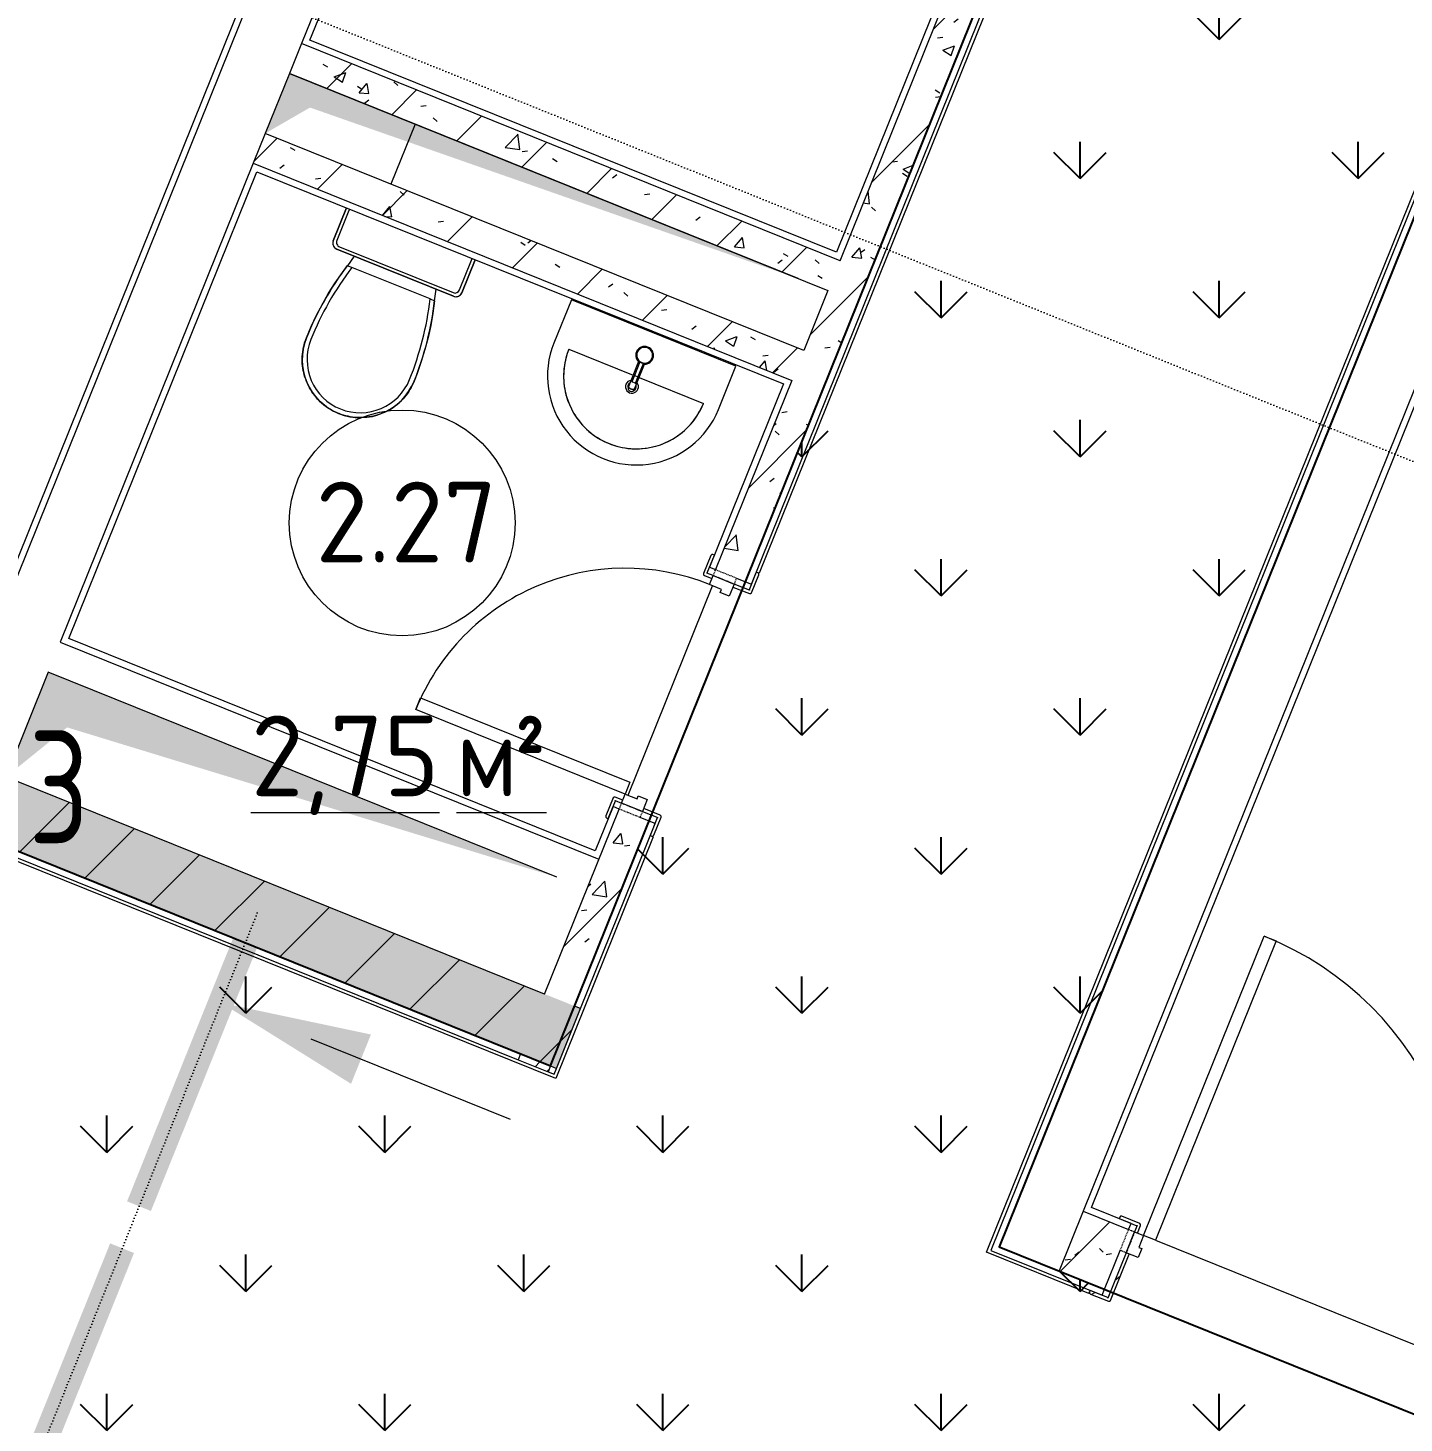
# Model space of a CAD drawing. Header units: millimetres. Extents: x -584918 to 2941280, y 3000189 to 4229862.
# Drawn here: x 183383 to 187649, y 3845449 to 3849773 of the extents above; entities that cross this region are included whole.
import ezdxf

# ---------------------------------------------------------------- set-up
doc = ezdxf.new("R2010")
doc.units = ezdxf.units.MM
doc.linetypes.add('ASVP_Линия разреза', pattern=[20, 0, -10, 0, -10])
doc.linetypes.add('ASVP_Невидимые', pattern=[5, 3, -2])
for name, color, linetype, lineweight in [('Двери', 7, 'Continuous', 0), ('Линии', 7, 'Continuous', 0), ('Марки помещений', 7, 'Continuous', 0), ('Обобщенные модели', 7, 'Continuous', 0), ('Перекрытие', 7, 'Continuous', 0), ('Разрезы', 7, 'Continuous', 0), ('Сантехника', 7, 'Continuous', 0), ('Стены внутренние', 7, 'Continuous', 0), ('Стены несущие', 7, 'Continuous', 0), ('Стены отделка', 7, 'Continuous', 0), ('Стены штриховка', 7, 'Continuous', 0), ('Узлы', 7, 'Continuous', 0), ('экспертиза условные обозначения', 1, 'Continuous', 0)]:
    doc.layers.add(name, color=color, linetype=linetype, lineweight=lineweight)
doc.styles.add('GOST Common_2', font='', dxfattribs={"height": 500})
doc.styles.add('GOST Common_3', font='', dxfattribs={"width": 0.9, "height": 500})
doc.styles.add('GOST Common_4', font='', dxfattribs={"width": 0.8, "height": 700})
doc.styles.get('GOST Common_2').set_extended_font_data('GOST Common')
doc.styles.get('GOST Common_3').set_extended_font_data('GOST Common')
doc.styles.get('GOST Common_4').set_extended_font_data('GOST Common')
pattern_1 = [(45, (184030.3, 3824416.36), (-141.4214, 141.4214), [])]
pattern_2 = [(50, (184030.3, 3824416.36), (364.368, -31.8783), [38.1, -419.1]), (355, (184030.3, 3824416.36), (-70.486, 382.1133), [30.48, -335.28]), (100.451, (184060.67, 3824413.7), (293.885, 350.2334), [32.38, -356.18]), (46.184, (184030.3, 3824517.96), (542.1585, -84.086), [57.15, -628.65]), (96.636, (184075.5, 3824510.96), (474.805, 494.855), [48.57, -534.27]), (351.184, (184030.3, 3824517.96), (474.81, 494.85), [45.72, -502.92]), (21, (184081.1, 3824492.56), (303.2285, -204.5305), [38.1, -419.1]), (326, (184081.1, 3824492.56), (123.604, 368.376), [30.48, -335.28]), (71.451, (184106.37, 3824475.52), (426.834, 163.8427), [32.38, -356.18]), (37.5, (184030.3, 3824416.36), (6.17665, 169.11015), [16.764, -314.452, 16.764, -323.596, -336.55]), (37.5, (184030.3, 3824416.36), (6.17665, 169.11015), [-671.576, 16.764, -319.786]), (7.5, (184030.3, 3824416.36), (133.6389, 200.3615), [16.764, -177.292, 16.764, -306.832, -128.27]), (7.5, (184030.3, 3824416.36), (133.6389, 200.3615), [-517.652, 16.764, -111.506]), (327.5, (183917.02, 3824416.36), (271.1818, -11.45836), [16.764, -110.236, 16.764, -379.476, -525.78]), (327.5, (183917.02, 3824416.36), (271.1818, -11.45836), [-523.24, 16.764, -509.016]), (317.5, (183866.22, 3824416.36), (296.2585, 50.8528), [16.764, -148.336, 16.764, -246.38, -373.38]), (317.5, (183866.22, 3824416.36), (296.2585, 50.8528), [-428.244, 16.764, -356.616])]

# ---------------------------------------------------------------- blocks, each defined once
blk = doc.blocks.new('ASVP_ДверьДеревянная_1 полотно - Санузел 700х2000h_полотно_ Г Пр _650 в свету_-7535400-АР Этаж 02')
at = {"layer": 'Двери', "lineweight": 18}
for p, q in [((-350, 750), (-310, 750)), ((-350, 50), (-350, 750)), ((-310, 750), (-310, 50)), ((-380, 50), (-350, 50)), ((-380, -20), (-380, 50)), ((-310, 50), (-350, 50)), ((-350, 50), (-350, 10)), ((350, 50), (380, 50)), ((350, 10), (350, 50)), ((380, 50), (380, -20)), ((-350, 10), (-340, 10)), ((-340, 10), (-340, -20)), ((340, 10), (350, 10)), ((340, -20), (340, 10)), ((-340, -20), (-380, -20)), ((380, -20), (340, -20))]:
    blk.add_line(p, q, dxfattribs=at)
at = {"layer": 'Двери', "linetype": 'ASVP_Невидимые', "lineweight": 18}
for p, q in [((-400, 50), (-380, 50)), ((-400, -20), (-400, 50)), ((-380, 50), (-380, -20)), ((380, 50), (400, 50)), ((380, -20), (380, 50)), ((400, 50), (400, -20)), ((-380, -20), (-400, -20)), ((400, -20), (380, -20))]:
    blk.add_line(p, q, dxfattribs=at)
at = {"layer": 'Двери'}
blk.add_arc((-350, 50), 700, 0, 90, dxfattribs=at)
blk = doc.blocks.new('ASVP_НАЛИЧНИК МДФ_Двери - Наличник дверной МДФ-7488205-АР Этаж 02')
at = {"layer": 'Обобщенные модели'}
for p, q in [((-380, 50), (-380, -1)), ((-370, -5), (-370, 50)), ((370, 50), (370, -5)), ((380, -1), (380, 50)), ((-381, 0), (-440, 0)), ((-440, 0), (-440, -5)), ((-381, -1), (-381, 0)), ((440, 0), (381, 0)), ((381, 0), (381, -1)), ((440, -5), (440, 0)), ((-435, -10), (-375, -10)), ((-380, -1), (-381, -1)), ((375, -10), (435, -10)), ((381, -1), (380, -1))]:
    blk.add_line(p, q, dxfattribs=at)
for centre, start, end in [((-435, -5), 180, 270), ((-375, -5), 270, 360), ((375, -5), 180, 270), ((435, -5), 270, 360)]:
    blk.add_arc(centre, 5, start, end, dxfattribs=at)
blk = doc.blocks.new('ASVP_НАЛИЧНИК МДФ_Двери - Наличник дверной МДФ-7488190-АР Этаж 02')
at = {"layer": 'Обобщенные модели'}
for p, q in [((-381, 0), (-440, 0)), ((-381, -1), (-381, 0)), ((-380, 20), (-380, -1)), ((-370, -5), (-370, 20)), ((370, 20), (370, -5)), ((380, -1), (380, 20)), ((440, 0), (381, 0)), ((381, 0), (381, -1)), ((440, -5), (440, 0)), ((-440, 0), (-440, -5)), ((-435, -10), (-375, -10)), ((-380, -1), (-381, -1)), ((375, -10), (435, -10)), ((381, -1), (380, -1))]:
    blk.add_line(p, q, dxfattribs=at)
for centre, start, end in [((-435, -5), 180, 270), ((-375, -5), 270, 360), ((375, -5), 180, 270), ((435, -5), 270, 360)]:
    blk.add_arc(centre, 5, start, end, dxfattribs=at)
blk = doc.blocks.new('ASVP_ДверьДеревянная_1 полотно - Санузел 1000х2000h_полотно_ Г Пр _950 в свету_-7790712-АР Этаж 02')
at = {"layer": 'Двери', "lineweight": 18}
for p, q in [((-500, 1100), (-460, 1100)), ((-500, 100), (-500, 1100)), ((-460, 1100), (-460, 100)), ((-530, 100), (-500, 100)), ((-530, 30), (-530, 100)), ((-460, 100), (-500, 100)), ((-500, 100), (-500, 60)), ((500, 100), (530, 100)), ((500, 60), (500, 100)), ((530, 100), (530, 30)), ((-500, 60), (-490, 60)), ((-490, 60), (-490, 30)), ((490, 60), (500, 60)), ((490, 30), (490, 60)), ((-490, 30), (-530, 30)), ((530, 30), (490, 30))]:
    blk.add_line(p, q, dxfattribs=at)
at = {"layer": 'Двери', "linetype": 'ASVP_Невидимые', "lineweight": 18}
for p, q in [((-550, 100), (-530, 100)), ((-550, 30), (-550, 100)), ((-530, 100), (-530, 30)), ((530, 100), (550, 100)), ((530, 30), (530, 100)), ((550, 100), (550, 30)), ((-530, 30), (-550, 30)), ((550, 30), (530, 30))]:
    blk.add_line(p, q, dxfattribs=at)
at = {"layer": 'Двери'}
blk.add_arc((-500, 100), 1000, 0, 90, dxfattribs=at)
blk = doc.blocks.new('ASVP_НАЛИЧНИК МДФ_Двери - Наличник дверной МДФ-V54-АР Этаж 02')
at = {"layer": 'Обобщенные модели'}
h = blk.add_hatch(dxfattribs=at)
h.set_pattern_fill('FP_9', color=256, style=0, pattern_type=2)
h.set_pattern_definition([(238.819, (4970.72, -20429.885), (847.5705, 1239.66265), [208.25, -1874.25]), (228.514, (5249.21, -20452.37), (-230.6308, -541.9905), [465.661, -465.661]), (220.384, (5327.05, -20645.53), (-616.941, -697.6711), [263.418, -1053.671])])
h.paths.add_polyline_path([(585, -10), (589, -7.5), (590, -5), (590, 0), (530, 0), (530, 150), (520, 150), (520, -5), (521.5, -8.5), (525, -10), (562.1, -10)])
h.paths.add_polyline_path([(-525, -10), (-521.5, -8.5), (-520, -5), (-520, 150), (-530, 150), (-531, 0), (-590, 0), (-590, -5), (-587.5, -9), (-585, -10), (-526.4, -10)])
for p, q in [((-530, 150), (-530, -1)), ((-520, -5), (-520, 150)), ((520, 150), (520, -5)), ((530, -1), (530, 150)), ((-531, 0), (-590, 0)), ((-590, 0), (-590, -5)), ((-531, -1), (-531, 0)), ((590, 0), (531, 0)), ((531, 0), (531, -1)), ((590, -5), (590, 0)), ((-585, -10), (-525, -10)), ((-530, -1), (-531, -1)), ((525, -10), (585, -10)), ((531, -1), (530, -1))]:
    blk.add_line(p, q, dxfattribs=at)
for centre, start, end in [((-585, -5), 180, 270), ((-525, -5), 270, 360), ((525, -5), 180, 270), ((585, -5), 270, 360)]:
    blk.add_arc(centre, 5, start, end, dxfattribs=at)
blk = doc.blocks.new('ASVP_НАЛИЧНИК МДФ_Двери - Наличник дверной МДФ-V55-АР Этаж 02')
at = {"layer": 'Обобщенные модели'}
for p, q in [((-531, 0), (-590, 0)), ((-590, 0), (-590, -5)), ((-531, -1), (-531, 0)), ((-530, 20), (-530, -1)), ((-520, -5), (-520, 20)), ((520, 20), (520, -5)), ((530, -1), (530, 20)), ((590, 0), (531, 0)), ((531, 0), (531, -1)), ((590, -5), (590, 0)), ((-585, -10), (-525, -10)), ((-530, -1), (-531, -1)), ((525, -10), (585, -10)), ((531, -1), (530, -1))]:
    blk.add_line(p, q, dxfattribs=at)
for centre, start, end in [((-585, -5), 180, 270), ((-525, -5), 270, 360), ((525, -5), 180, 270), ((585, -5), 270, 360)]:
    blk.add_arc(centre, 5, start, end, dxfattribs=at)
blk = doc.blocks.new('ADSK_Унитаз_ГОСТ30493-96 - С косым выпуском-214169-АР Этаж 02')
at = {"layer": 'Сантехника'}
for p, q in [((130, 215), (20, 215)), ((20, 215), (130, 215)), ((125, 205), (25, 205)), ((140, -190), (140, 190)), ((150, 195), (150, 190.8)), ((150, -195), (150, 195)), ((150, 195), (150, -195)), ((185, 145), (150, 137.4)), ((185, 130.7), (185, 145.7)), ((185, 130.7), (185, -130.7)), ((150, -137.4), (185, -145)), ((185, -145.7), (185, -130.7)), ((20, -215), (130, -215)), ((130, -215), (20, -215)), ((25, -205), (125, -205))]:
    blk.add_line(p, q, dxfattribs=at)
at = {"layer": 'Сантехника', "flags": 128}
for points in [[(185, 145.7), (222.5, 155.2), (260.3, 163.1), (298.4, 169.6), (336.7, 174.5), (375.2, 177.8), (413.8, 179.6), (440, 180)], [(440, 180), (447.2, 179.9), (454.4, 179.4), (461.5, 178.7), (468.7, 177.7), (475.8, 176.4), (482.8, 174.8), (489.7, 173), (496.6, 170.9), (503.4, 168.5), (510.1, 165.8), (516.7, 162.9), (523.1, 159.7), (529.4, 156.2), (535.6, 152.5), (541.6, 148.6), (547.5, 144.4), (553.2, 140), (558.7, 135.3), (564, 130.5), (569.1, 125.4), (574, 120.1), (578.7, 114.7), (583.2, 109), (587.5, 103.2), (591.5, 97.3), (595.2, 91.1), (598.8, 84.8), (602, 78.4), (605, 71.9), (607.8, 65.2), (610.2, 58.5), (612.4, 51.6), (614.4, 44.7), (616, 37.7), (617.4, 30.6), (618.5, 23.5), (619.3, 16.3), (619.8, 9.1), (620, 1.9), (620, 0)], [(620, 0), (619.9, -7.2), (619.4, -14.4), (618.7, -21.5), (617.7, -28.7), (616.4, -35.8), (614.8, -42.8), (613, -49.7), (610.9, -56.6), (608.5, -63.4), (605.8, -70.1), (602.9, -76.7), (599.7, -83.1), (596.2, -89.4), (592.5, -95.6), (588.6, -101.6), (584.4, -107.5), (580, -113.2), (575.3, -118.7), (570.5, -124), (565.4, -129.1), (560.1, -134), (554.7, -138.7), (549, -143.2), (543.2, -147.5), (537.3, -151.5), (531.1, -155.2), (524.8, -158.8), (518.4, -162), (511.9, -165), (505.2, -167.8), (498.5, -170.2), (491.6, -172.4), (484.7, -174.4), (477.7, -176), (470.6, -177.4), (463.5, -178.5), (456.3, -179.3), (449.1, -179.8), (441.9, -180), (440, -180)], [(440, -180), (401.4, -179.2), (362.8, -176.9), (324.4, -173.1), (286.1, -167.7), (248.1, -160.7), (210.4, -152.3), (185, -145.7)]]:
    blk.add_lwpolyline(points, dxfattribs=at)
at = {"layer": 'Сантехника'}
for centre, radius, start, end in [((25, 190), 15, 90, 111.2132), ((125, 190), 15, 0, 90), ((130, 195), 20, 360, 90), ((130, 195), 20, 80, 90), ((130, 195), 20, 0, 90), ((130, 195), 20, 50, 70), ((130, 195), 20, 20, 40), ((130, 195), 20, 360, 10), ((440, -786), 966, 90, 105.3062), ((440, -786), 966, 90, 105.3062), ((440, 0), 180, 0, 90), ((440, 0), 180, 360, 90), ((440, -801), 966, 90, 105.3062), ((440, 0), 165, 0, 90), ((440, 0), 180, 270, 360), ((440, 0), 165, 270, 0), ((440, 0), 180, 270, 0), ((440, 801), 966, 254.6938, 270), ((440, 786), 966, 254.6938, 270), ((440, 786), 966, 254.6938, 270), ((25, -190), 15, 248.7868, 270), ((125, -190), 15, 270, 0), ((130, -195), 20, 270, 0), ((130, -195), 20, 270, 0), ((130, -195), 20, 270, 280), ((130, -195), 20, 290, 310), ((130, -195), 20, 320, 340), ((130, -195), 20, 350, 0)]:
    blk.add_arc(centre, radius, start, end, dxfattribs=at)
blk = doc.blocks.new('ADSK_Умывальник_Полукруглый_Керамический_ГОСТ30493-96 - 2-ой величины-V63-АР Этаж 02')
at = {"layer": 'Сантехника'}
for p, q in [((1037, 24514.4), (982.8, 24379.9)), ((1547.2, 24308.8), (1037, 24514.4)), ((1029.2, 24361.2), (1228.7, 24280.9)), ((1493, 24174.4), (1547.2, 24308.8)), ((1247.1, 24273.4), (1446.6, 24193))]:
    blk.add_line(p, q, dxfattribs=at)
at = {"layer": 'Сантехника', "flags": 128}
blk.add_lwpolyline([(1029.2, 24361.2), (1026, 24352.8), (1023.2, 24344.3), (1020.7, 24335.7), (1018.5, 24326.9), (1016.7, 24318.1), (1015.2, 24309.2), (1014.1, 24300.3), (1013.4, 24291.3), (1013, 24282.3), (1012.9, 24273.3), (1013.3, 24264.3), (1014, 24255.4), (1015, 24246.4), (1016.4, 24237.5), (1018.2, 24228.7), (1020.3, 24220), (1022.8, 24211.3), (1025.6, 24202.8), (1028.7, 24194.3), (1032.2, 24186), (1036, 24177.9), (1040.1, 24169.9), (1044.6, 24162.1), (1049.3, 24154.4), (1054.4, 24147), (1059.7, 24139.7), (1065.4, 24132.7), (1071.3, 24125.9), (1077.5, 24119.4), (1083.9, 24113.1), (1090.6, 24107.1), (1097.5, 24101.3), (1104.7, 24095.8), (1112, 24090.7), (1119.6, 24085.8), (1127.3, 24081.2), (1135.2, 24076.9), (1143.3, 24073), (1151.6, 24069.4), (1159.9, 24066.1), (1168.4, 24063.1), (1177.1, 24060.5), (1185.8, 24058.3), (1194.6, 24056.4), (1203.4, 24054.8), (1212.3, 24053.6), (1221.3, 24052.8), (1230.3, 24052.3), (1239.3, 24052.1), (1248.3, 24052.4), (1257.3, 24053), (1266.2, 24053.9), (1275.1, 24055.2), (1284, 24056.9), (1292.7, 24058.9), (1301.4, 24061.3), (1310, 24064), (1318.5, 24067.1), (1326.8, 24070.4), (1335, 24074.2), (1343, 24078.2), (1350.9, 24082.6), (1358.6, 24087.2), (1366.1, 24092.2), (1373.4, 24097.5), (1380.5, 24103.1), (1387.3, 24108.9), (1393.9, 24115), (1400.3, 24121.4), (1406.4, 24128), (1412.2, 24134.8), (1417.8, 24141.9), (1423, 24149.2), (1428, 24156.7), (1432.6, 24164.4), (1437, 24172.3), (1441, 24180.4), (1444.7, 24188.6), (1446.6, 24193)], dxfattribs=at)
at = {"layer": 'Сантехника'}
for centre, radius, start, end in [((1237.9, 24277.1), 275, 158.0513, 338.0513), ((1237.9, 24277.1), 225, 158.0513, 338.0513), ((1224.8, 24244.7), 20, 98.0513, 158.0513), ((1224.8, 24244.7), 20, 338.0513, 38.0513), ((1224.8, 24244.7), 20, 158.0513, 338.0513)]:
    blk.add_arc(centre, radius, start, end, dxfattribs=at)
blk = doc.blocks.new('ADSK_Смеситель_ГОСТ25809-96 - Для умывальника_Однорукояточный-V64-АР Этаж 02')
at = {"layer": 'Сантехника'}
for p, q in [((1245.4, 24322.4), (1223.6, 24268.4)), ((1249.3, 24321.5), (1232.2, 24279.1)), ((1242.2, 24261), (1263.9, 24315)), ((1243.4, 24274.7), (1260.4, 24317)), ((1249.2, 24321.3), (1249.3, 24321.5)), ((1223.6, 24268.4), (1215.1, 24247.4)), ((1232.2, 24279.1), (1224.5, 24259.9)), ((1225.4, 24259.5), (1224.5, 24259.9)), ((1224.5, 24259.9), (1225.4, 24259.5)), ((1234.7, 24255.8), (1225.4, 24259.5)), ((1233.2, 24278.9), (1242.5, 24275.1)), ((1233.7, 24239.9), (1242.2, 24261)), ((1234.7, 24255.8), (1235.6, 24255.4)), ((1235.6, 24255.4), (1234.7, 24255.8)), ((1235.6, 24255.4), (1243.4, 24274.7)), ((1215.1, 24247.4), (1213.7, 24243.8)), ((1232.2, 24236.3), (1233.7, 24239.9))]:
    blk.add_line(p, q, dxfattribs=at)
for radius, start, end in [(27.5, 158.0513, 176.0744), (27.5, 158.0513, 237.5502), (27.5, 181.3635, 194.7394), (27.5, 338.0513, 158.0513), (27.5, 143.0513, 158.0513), (24.5, 158.0513, 338.0513), (24.5, 338.0513, 158.0513), (27.5, 121.3632, 134.7391), (27.5, 80.028, 116.0741), (27.5, 61.3629, 74.7388), (27.5, 20.0278, 56.0739), (27.5, 1.3626, 14.7385), (27.5, 203.0513, 236.0746), (24.5, 233.0513, 237.8215), (24.5, 233.0513, 237.8215), (27.5, 259.6627, 338.0513), (24.5, 258.2811, 263.0513), (24.5, 258.2811, 263.0513), (27.5, 260.0287, 296.0748), (27.5, 301.3641, 314.74), (27.5, 323.0513, 338.0513), (27.5, 338.0513, 356.0736)]:
    blk.add_arc((1264.1, 24342.1), radius, start, end, dxfattribs=at)
for start_param, end_param in [(0.261799, 1.570796), (0, 0.222533), (1.570796, 3.141593)]:
    blk.add_ellipse((1223, 24240), major_axis=(-9.28, 3.74), ratio=0.965926, start_param=start_param, end_param=end_param, dxfattribs=at)
for points, knots in [([(1249.1, 24322.7), (1249.1, 24322.6), (1249.2, 24322.6), (1249.6, 24322.3), (1250.1, 24321.9), (1250.6, 24321.6), (1250.9, 24321.4)], [0.77430556, 0.77430556, 0.77430556, 0.77430556, 0.78298611, 0.79166667, 0.82638889, 0.86111111, 0.86111111, 0.86111111, 0.86111111]), ([(1259.3, 24318), (1259.5, 24318), (1260, 24317.9), (1260.6, 24317.8), (1261.1, 24317.8), (1261.3, 24317.7), (1261.4, 24317.7)], [0.13888889, 0.13888889, 0.13888889, 0.13888889, 0.16666667, 0.19444444, 0.20833333, 0.22222222, 0.22222222, 0.22222222, 0.22222222]), ([(1229.7, 24270), (1228.1, 24270.2), (1226, 24270.2), (1224.3, 24269.4), (1223.8, 24268.8), (1223.6, 24268.4)], [0.1666667, 0.1666667, 0.1666667, 0.1666667, 0.3333333, 0.4166667, 0.5, 0.5, 0.5, 0.5]), ([(1232.1, 24278.7), (1232.1, 24278.7), (1232.1, 24278.7), (1232.2, 24278.7), (1232.3, 24278.6), (1232.6, 24278.4), (1232.8, 24278.3), (1233, 24278.3)], [0, 0, 0, 0, 0.166667, 0.333333, 0.5, 0.666667, 1, 1, 1, 1]), ([(1243.4, 24274.7), (1243.4, 24274.7), (1243.4, 24274.7), (1243.3, 24274.7), (1243.1, 24274.8), (1242.9, 24275), (1242.7, 24275.1), (1242.5, 24275.1)], [0, 0, 0, 0, 0.166667, 0.333333, 0.5, 0.666667, 1, 1, 1, 1]), ([(1216, 24241.6), (1215.8, 24242), (1215.4, 24242.6), (1215.1, 24243.4), (1214.9, 24244.1), (1214.8, 24244.6), (1214.8, 24245.1), (1214.8, 24245.6), (1214.8, 24246), (1214.9, 24246.5), (1215, 24246.9), (1215.1, 24247.2), (1215.1, 24247.4)], [0.25, 0.25, 0.25, 0.25, 0.2916667, 0.3333333, 0.3541667, 0.375, 0.3958333, 0.4166667, 0.4375, 0.4583333, 0.4791667, 0.5, 0.5, 0.5, 0.5]), ([(1221.8, 24237.1), (1221, 24237.4), (1219.8, 24238), (1218.4, 24239), (1217.5, 24239.8), (1216.8, 24240.6), (1216.3, 24241.2), (1216.1, 24241.5), (1216, 24241.6)], [0, 0, 0, 0, 0.0833333, 0.125, 0.1666667, 0.2083333, 0.2291667, 0.25, 0.25, 0.25, 0.25]), ([(1233.7, 24239.9), (1233.6, 24239.8), (1233.5, 24239.5), (1233.3, 24239.1), (1233, 24238.7), (1232.7, 24238.3), (1232.4, 24238), (1232, 24237.7), (1231.6, 24237.4), (1231.1, 24237.1), (1230.7, 24236.9), (1230, 24236.6), (1229.3, 24236.4), (1228.5, 24236.2), (1227.8, 24236.1), (1226.8, 24236.1), (1225.5, 24236.1), (1223.8, 24236.4), (1222.6, 24236.8), (1221.8, 24237.1)], [0.5, 0.5, 0.5, 0.5, 0.5208333, 0.5416667, 0.5625, 0.5833333, 0.6041667, 0.625, 0.6458333, 0.6666667, 0.6875, 0.7083333, 0.75, 0.7708333, 0.7916667, 0.8333333, 0.875, 0.9166667, 1, 1, 1, 1])]:
    blk.add_open_spline(points, degree=3, knots=knots, dxfattribs=at)
for points in [[(1249.2, 24321), (1249.2, 24321), (1249.2, 24321.1), (1249.2, 24321.1), (1249.2, 24321.1)], [(1249.3, 24321.5), (1249.3, 24321.5), (1249.3, 24321.5), (1249.4, 24321.5), (1249.6, 24321.4), (1249.8, 24321.3), (1250, 24321.2), (1250.1, 24321.1), (1250.2, 24321)], [(1250.2, 24321), (1251.6, 24320.1), (1254.6, 24318.5), (1257.8, 24317.6), (1259.5, 24317.3)], [(1259.5, 24317.3), (1259.6, 24317.3), (1259.7, 24317.2), (1260, 24317.2), (1260.1, 24317.1), (1260.2, 24317.1)], [(1260.3, 24316.6), (1260.3, 24316.6), (1260.3, 24316.6), (1260.2, 24316.6)], [(1233.2, 24278.9), (1233.1, 24278.9), (1232.7, 24279), (1232.4, 24279.2), (1232.3, 24279.2), (1232.2, 24279.1)], [(1242.2, 24261), (1242.3, 24261.3), (1242.4, 24262.1), (1241.8, 24263.4), (1240.7, 24264.9), (1239.6, 24265.8), (1238.9, 24266.3)], [(1242.3, 24274.5), (1242.4, 24274.5), (1242.7, 24274.4), (1243.1, 24274.2), (1243.2, 24274.2), (1243.2, 24274.3)]]:
    blk.add_open_spline(points, degree=3, dxfattribs=at)
blk = doc.blocks.new('ADSK_СифонБутылочный_ГОСТ23289-94 - Для умывальника_Вертикальный выпуск_DN40-V65-АР Этаж 02')
at = {"layer": 'Сантехника'}
for radius, start, end in [(20, 158.285, 163.4876), (20, 158.285, 163.4876), (13.3, 174.0842, 180), (13.3, 180, 259.0621), (13.3, 1.0701, 90)]:
    blk.add_arc((0, 0), radius, start, end, dxfattribs=at)
blk = doc.blocks.new('ASVP_Марка_Помещение_ДваЗначения - Номер Площадь-685795-АР Этаж 02')
at = {"layer": 'Марки помещений'}
blk.add_circle((0, 0), 3.5, dxfattribs=at)
blk = doc.blocks.new('Разрез - Номер вида сзади_3_5 мм-64069-АР Этаж 02')
at = {"layer": 'Разрезы'}
for points in [[(9.798, 0.404), (9.798, -0.394), (-0.333, -0.394), (-0.333, 0.404)], [(2.176, -4.675), (3, 0), (3.824, -4.675)]]:
    blk.add_hatch(color=256, dxfattribs=at).paths.add_polyline_path(points)
at = {"layer": 'Разрезы', "lineweight": 20}
blk.add_line((3, -3), (3, -9.663), dxfattribs=at)
blk = doc.blocks.new('Разрез - Номер вида спереди_3_5 мм-64067-АР Этаж 02')
at = {"layer": 'Разрезы'}
for points in [[(9.798, 0.404), (9.798, -0.394), (-0.333, -0.394), (-0.333, 0.404)], [(2.176, -4.675), (3, 0), (3.824, -4.675)]]:
    blk.add_hatch(color=256, dxfattribs=at).paths.add_polyline_path(points)
at = {"layer": 'Разрезы', "lineweight": 20}
blk.add_line((3, -3), (3, -9.663), dxfattribs=at)

msp = doc.modelspace()

# ---------------------------------------------------------------- hatches: boundary and pattern name
at = {"layer": 'Стены внутренние'}
h = msp.add_hatch(dxfattribs=at)
h.set_pattern_fill('FP_1', color=256, style=0, pattern_type=2)
h.set_pattern_definition(pattern_1)
h.paths.add_polyline_path([(184994.864, 3846537.681), (185002.339, 3846556.231), (184909.588, 3846593.609), (184902.112, 3846575.058), (184984.343, 3846541.92)])
h.paths.add_polyline_path([(185077.095, 3846741.735), (185308.065, 3847314.883), (185215.313, 3847352.261), (184984.343, 3846779.112), (185056.745, 3846749.936)])
h.paths.add_polyline_path([(185607.086, 3848056.898), (186509.651, 3850296.596), (186416.899, 3850333.974), (185514.334, 3848094.276), (185579.26, 3848068.111)])
h.paths.add_polyline_path([(186808.672, 3851038.611), (187058.109, 3851657.585), (186965.357, 3851694.963), (186715.92, 3851075.989), (186780.846, 3851049.825)])
h = msp.add_hatch(dxfattribs=at)
h.set_pattern_fill('FP_2', color=256, style=0, pattern_type=2)
h.set_pattern_definition(pattern_2)
h.paths.add_polyline_path([(184994.864, 3846537.681), (185002.339, 3846556.231), (184909.588, 3846593.609), (184902.112, 3846575.058), (184984.343, 3846541.92)])
h.paths.add_polyline_path([(185077.095, 3846741.735), (185308.065, 3847314.883), (185215.313, 3847352.261), (184984.343, 3846779.112), (185056.745, 3846749.936)])
h.paths.add_polyline_path([(185607.086, 3848056.898), (186509.651, 3850296.596), (186416.899, 3850333.974), (185514.334, 3848094.276), (185579.26, 3848068.111)])
h.paths.add_polyline_path([(186808.672, 3851038.611), (187058.109, 3851657.585), (186965.357, 3851694.963), (186715.92, 3851075.989), (186780.846, 3851049.825)])
h = msp.add_hatch(dxfattribs=at)
h.set_pattern_fill('FP_1', color=256, style=0, pattern_type=2)
h.set_pattern_definition(pattern_1)
h.paths.add_polyline_path([(185020.89, 3846548.755), (185095.645, 3846734.259), (181489.301, 3848187.562), (181414.546, 3848002.058), (185013.414, 3846551.768)])
h.paths.add_polyline_path([(180023.267, 3848562.723), (180098.023, 3848748.227), (179667.955, 3848921.537), (179593.2, 3848736.033), (179984.632, 3848578.292)])
h.paths.add_polyline_path([(178201.922, 3849296.698), (178276.677, 3849482.202), (176636.673, 3850143.099), (176561.917, 3849957.595), (178194.446, 3849299.71)])
h = msp.add_hatch(dxfattribs=at)
h.set_pattern_fill('FP_2', color=256, style=0, pattern_type=2)
h.set_pattern_definition(pattern_2)
h.paths.add_polyline_path([(185020.89, 3846548.755), (185095.645, 3846734.259), (181489.301, 3848187.562), (181414.546, 3848002.058), (185013.414, 3846551.768)])
h.paths.add_polyline_path([(180023.267, 3848562.723), (180098.023, 3848748.227), (179667.955, 3848921.537), (179593.2, 3848736.033), (179984.632, 3848578.292)])
h.paths.add_polyline_path([(178201.922, 3849296.698), (178276.677, 3849482.202), (176636.673, 3850143.099), (176561.917, 3849957.595), (178194.446, 3849299.71)])
h = msp.add_hatch(dxfattribs=at)
h.set_pattern_fill('FP_1', color=256, style=0, pattern_type=2)
h.set_pattern_definition(pattern_1)
h.paths.add_polyline_path([(185862.717, 3848958.782), (185900.095, 3849051.534), (184230.561, 3849724.331), (184193.183, 3849631.579), (185854.549, 3848962.073)])
h = msp.add_hatch(dxfattribs=at)
h.set_pattern_fill('FP_2', color=256, style=0, pattern_type=2)
h.set_pattern_definition(pattern_2)
h.paths.add_polyline_path([(185862.717, 3848958.782), (185900.095, 3849051.534), (184230.561, 3849724.331), (184193.183, 3849631.579), (185854.549, 3848962.073)])
h = msp.add_hatch(dxfattribs=at)
h.set_pattern_fill('FP_1', color=256, style=0, pattern_type=2)
h.set_pattern_definition(pattern_1)
h.paths.add_polyline_path([(185750.584, 3848680.526), (185787.962, 3848773.278), (184118.428, 3849446.075), (184081.05, 3849353.323), (185721.996, 3848692.047)])
h = msp.add_hatch(dxfattribs=at)
h.set_pattern_fill('FP_2', color=256, style=0, pattern_type=2)
h.set_pattern_definition(pattern_2)
h.paths.add_polyline_path([(185750.584, 3848680.526), (185787.962, 3848773.278), (184118.428, 3849446.075), (184081.05, 3849353.323), (185721.996, 3848692.047)])
h = msp.add_hatch(dxfattribs=at)
h.set_pattern_fill('FP_1', color=256, style=0, pattern_type=2)
h.set_pattern_definition(pattern_1)
h.paths.add_polyline_path([(189315.302, 3844818.171), (189390.058, 3845003.675), (187815.038, 3845638.384), (187740.283, 3845452.881), (188812.037, 3845020.98)])
h.paths.add_polyline_path([(186720.012, 3845864.035), (186794.767, 3846049.538), (186653.877, 3846106.315), (186579.122, 3845920.811), (186712.536, 3845867.047)])
h = msp.add_hatch(dxfattribs=at)
h.set_pattern_fill('FP_2', color=256, style=0, pattern_type=2)
h.set_pattern_definition(pattern_2)
h.paths.add_polyline_path([(189315.302, 3844818.171), (189390.058, 3845003.675), (187815.038, 3845638.384), (187740.283, 3845452.881), (188812.037, 3845020.98)])
h.paths.add_polyline_path([(186720.012, 3845864.035), (186794.767, 3846049.538), (186653.877, 3846106.315), (186579.122, 3845920.811), (186712.536, 3845867.047)])
at = {"layer": 'Узлы'}
h = msp.add_hatch(color=256, dxfattribs=at)
h.paths.add_polyline_path([(192311.742, 3843826.28), (192877.448, 3844576.997), (193576.352, 3844556.528), (192741.585, 3844892.927), (192328.354, 3843867.503)])
h.paths.add_polyline_path([(189882.196, 3845020.98), (188605.944, 3845535.29), (188531.189, 3845349.786), (188652.433, 3845419.786), (189853.817, 3845030.183)])
h.paths.add_polyline_path([(192816.34, 3845078.43), (193473.346, 3845950.307), (194137.016, 3845947.806), (193302.249, 3846284.205), (192909.784, 3845310.31)])
h.paths.add_polyline_path([(185022.413, 3847141.122), (183445.63, 3847776.541), (183314.809, 3847451.91), (183504.209, 3847605.283), (185013.414, 3847143.873)])
h.paths.add_polyline_path([(185769.965, 3848996.159), (184193.183, 3849631.579), (184118.428, 3849446.075), (184256.992, 3849526.075), (185759.859, 3848999.699)])
h.paths.add_polyline_path([(192378.606, 3851777.609), (192726.015, 3852430.99), (192872.406, 3852441.131), (192677.627, 3852519.624), (192386.082, 3851796.159)])
h.paths.add_polyline_path([(178631.531, 3853220.523), (179522.485, 3854111.478), (181771.251, 3853788.11), (179266.95, 3854797.306), (178646.482, 3853257.624)])
h.paths.add_polyline_path([(177982.267, 3853482.167), (178715.024, 3854804.095), (179081.446, 3854872.061), (178617.687, 3855058.949), (178022.881, 3853582.948)])
h.paths.add_polyline_path([(168010.609, 3853565.367), (169886.645, 3855598.828), (174356.914, 3854705.938), (169292.661, 3856746.756), (168013.621, 3853572.842)])
at = {"layer": 'экспертиза условные обозначения', "lineweight": -3}
h = msp.add_hatch(dxfattribs=at)
h.set_pattern_fill('GRASS', color=3, scale=24)
h.set_pattern_definition([(90, (183626.44, 3579035.56), (-431.0523, 431.0523), [114.3, -747.8046]), (45, (183626.44, 3579035.56), (-431.0523, 431.0523), [114.3, -495.3]), (135, (183626.44, 3579035.56), (-431.0523, -431.0523), [114.3, -495.3])])
edge = h.paths.add_edge_path()
edge.add_line((182517.835, 3845514.364), (183226.141, 3847272.013))
edge.add_line((183226.141, 3847272.013), (185002.339, 3846556.231))
edge.add_line((185002.339, 3846556.231), (187058.109, 3851657.585))
edge.add_line((187058.109, 3851657.585), (188449.387, 3851096.921))
edge.add_line((188449.387, 3851096.921), (186393.618, 3845995.567))
edge.add_line((186393.618, 3845995.567), (197027.622, 3841710.222))
edge.add_line((197027.622, 3841710.222), (196317.447, 3839947.936))
edge.add_line((196317.447, 3839947.936), (191022.357, 3842081.778))
edge.add_arc((190635.87, 3841024.972), 1125.26, 69.911908, 178.139393)
edge.add_line((189511.203, 3841061.507), (189511.203, 3839165.697))
edge.add_line((189511.203, 3839165.697), (186761.203, 3839165.697))
edge.add_line((186761.203, 3839165.697), (186761.203, 3843798.959))
edge.add_line((186761.203, 3843798.959), (183800.899, 3844997.308))
edge.add_line((183800.899, 3844997.308), (182517.835, 3845514.364))

# ---------------------------------------------------------------- linework, layer by layer
at = {"layer": 'Линии'}
for p, q in [((184193.183, 3849631.579), (184118.428, 3849446.075)), ((185769.965, 3848996.159), (184193.183, 3849631.579)), ((183445.63, 3847776.541), (183314.809, 3847451.91)), ((185022.413, 3847141.122), (183445.63, 3847776.541))]:
    msp.add_line(p, q, dxfattribs=at)
at = {"layer": 'Перекрытие'}
for p, q in [((184582.741, 3849474.593), (184507.986, 3849289.089)), ((185243.277, 3847394.899), (185504.92, 3848044.162)), ((185595.873, 3848029.073), (185319.278, 3847342.709)), ((185607.086, 3848056.898), (185599.61, 3848038.348)), ((185315.54, 3847333.433), (185308.065, 3847314.883)), ((186878.244, 3846015.899), (187768.662, 3845657.073)), ((186738.562, 3845856.559), (186720.012, 3845864.035)), ((187711.635, 3845464.426), (186747.838, 3845852.821))]:
    msp.add_line(p, q, dxfattribs=at)
at = {"layer": 'Разрезы', "linetype": 'ASVP_Линия разреза'}
for p, q in [((153979.518, 3862009.163), (221790.935, 3834682.174)), ((184093.648, 3847030.235), (183308.718, 3845082.445))]:
    msp.add_line(p, q, dxfattribs=at)
at = {"layer": 'Стены внутренние'}
for p, q in [((186354.579, 3845978.954), (188410.348, 3851080.308)), ((186522.525, 3850248.282), (185649.863, 3848082.786)), ((185649.863, 3848082.786), (185645.225, 3848084.655)), ((185320.939, 3847266.569), (185018.952, 3846517.192)), ((185320.939, 3847266.569), (185316.302, 3847268.438)), ((185018.952, 3846517.192), (183242.753, 3847232.974)), ((186671.698, 3845851.16), (186354.579, 3845978.954)), ((186671.698, 3845851.16), (186673.567, 3845855.798))]:
    msp.add_line(p, q, dxfattribs=at)
at = {"layer": 'Стены несущие'}
for p, q in [((185900.095, 3849051.534), (186416.899, 3850333.974)), ((185607.086, 3848056.898), (186509.651, 3850296.596)), ((184230.561, 3849724.331), (184193.183, 3849631.579)), ((185900.095, 3849051.534), (184230.561, 3849724.331)), ((184193.183, 3849631.579), (185862.717, 3848958.782)), ((184118.428, 3849446.075), (184081.05, 3849353.323)), ((185787.962, 3848773.278), (184118.428, 3849446.075)), ((184081.05, 3849353.323), (185750.584, 3848680.526)), ((185862.717, 3848958.782), (185787.962, 3848773.278)), ((185750.584, 3848680.526), (185514.334, 3848094.276)), ((184984.343, 3846779.112), (181489.301, 3848187.562)), ((185579.26, 3848068.111), (185607.086, 3848056.898)), ((184984.343, 3846779.112), (185215.313, 3847352.261)), ((184909.588, 3846593.609), (183105.563, 3847320.603)), ((185077.095, 3846741.735), (185308.065, 3847314.883)), ((185308.065, 3847314.883), (185280.239, 3847326.096)), ((185020.89, 3846548.755), (185095.645, 3846734.259)), ((185095.645, 3846734.259), (185077.095, 3846741.735)), ((184909.588, 3846593.609), (184902.112, 3846575.058)), ((184902.112, 3846575.058), (184994.864, 3846537.681)), ((185002.339, 3846556.231), (184994.864, 3846537.681)), ((185002.339, 3846556.231), (185020.89, 3846548.755)), ((186653.877, 3846106.315), (186579.122, 3845920.811)), ((186653.877, 3846106.315), (186794.767, 3846049.538)), ((186720.012, 3845864.035), (186768.603, 3845984.612)), ((186579.122, 3845920.811), (186720.012, 3845864.035))]:
    msp.add_line(p, q, dxfattribs=at)
at = {"layer": 'Стены отделка'}
for p, q in [((185129.443, 3852543.479), (183118.23, 3847552.691)), ((183129.305, 3847526.665), (185147.994, 3852536.004)), ((185295.823, 3852367.76), (184230.561, 3849724.331)), ((184256.587, 3849735.406), (185306.898, 3852341.734)), ((186393.618, 3845995.567), (188449.387, 3851096.921)), ((188423.361, 3851085.846), (186367.592, 3845984.492)), ((186398.349, 3850341.449), (185889.02, 3849077.56)), ((185625.636, 3848049.423), (186528.201, 3850289.121)), ((184230.561, 3849724.331), (184230.561, 3849724.331)), ((185889.02, 3849077.56), (184256.587, 3849735.406)), ((184081.05, 3849353.323), (183483.008, 3847869.293)), ((183509.034, 3847880.368), (184092.125, 3849327.298)), ((184092.125, 3849327.298), (185724.558, 3848669.451)), ((185724.558, 3848669.451), (185495.784, 3848101.751)), ((187681.762, 3848656.992), (186653.877, 3846106.315)), ((186679.903, 3846117.39), (187692.836, 3848630.966)), ((185495.784, 3848101.751), (185514.334, 3848094.276)), ((185607.086, 3848056.898), (185625.636, 3848049.423)), ((183483.008, 3847869.293), (185152.542, 3847196.496)), ((185141.467, 3847222.522), (183509.034, 3847880.368)), ((185196.763, 3847359.736), (185141.467, 3847222.522)), ((185215.313, 3847352.261), (185196.763, 3847359.736)), ((185095.645, 3846734.259), (185326.615, 3847307.408)), ((185326.615, 3847307.408), (185308.065, 3847314.883)), ((183255.766, 3847238.511), (184902.112, 3846575.058)), ((184994.864, 3846537.681), (185013.414, 3846530.205)), ((185013.414, 3846530.205), (185020.89, 3846548.755)), ((186802.243, 3846068.089), (186679.903, 3846117.39)), ((186794.767, 3846049.538), (186802.243, 3846068.089)), ((186579.122, 3845920.811), (186393.618, 3845995.567)), ((186367.592, 3845984.492), (186712.536, 3845845.484)), ((186712.536, 3845845.484), (186720.012, 3845864.035))]:
    msp.add_line(p, q, dxfattribs=at)
at = {"layer": 'Стены штриховка'}
msp.add_line((184909.588, 3846593.609), (185002.339, 3846556.231), dxfattribs=at)
at = {"layer": 'экспертиза условные обозначения', "color": 3, "lineweight": -3}
msp.add_lwpolyline([(182517.835, 3845514.364), (183226.141, 3847272.013), (185002.339, 3846556.231), (187058.109, 3851657.585), (188449.387, 3851096.921), (186393.618, 3845995.567), (197027.622, 3841710.222), (196317.447, 3839947.936), (191022.357, 3842081.778, 0.51077637), (189511.203, 3841061.507), (189511.203, 3839165.697), (186761.203, 3839165.697), (186761.203, 3843798.959), (183800.899, 3844997.308), (182517.835, 3845514.364)], format="xyb", dxfattribs=at)

# ---------------------------------------------------------------- block references
at = {"layer": 'Двери'}
for name, p, rotation in [('ASVP_ДверьДеревянная_1 полотно - Санузел 700х2000h_полотно_ Г Пр _650 в свету_-7535400-АР Этаж 02', (185411.199, 3847704.579), 68.05130091645752), ('ASVP_ДверьДеревянная_1 полотно - Санузел 1000х2000h_полотно_ Г Пр _950 в свету_-7790712-АР Этаж 02', (187267.525, 3845751.21), 338.0513009164578)]:
    msp.add_blockref(name, p, dxfattribs=dict(at, rotation=rotation))
at = {"layer": 'Марки помещений', "xscale": 99.99999999999993, "yscale": 99.99999999999993, "zscale": 99.99999999999993}
msp.add_blockref('ASVP_Марка_Помещение_ДваЗначения - Номер Площадь-685795-АР Этаж 02', (184542.782, 3848238.829), dxfattribs=at)
at = {"layer": 'Обобщенные модели'}
for name, p, rotation in [('ASVP_НАЛИЧНИК МДФ_Двери - Наличник дверной МДФ-7488190-АР Этаж 02', (185346.273, 3847730.744), 248.0513009164573), ('ASVP_НАЛИЧНИК МДФ_Двери - Наличник дверной МДФ-7488205-АР Этаж 02', (185476.126, 3847678.415), 68.05130091645752), ('ASVP_НАЛИЧНИК МДФ_Двери - Наличник дверной МДФ-V55-АР Этаж 02', (187312.378, 3845862.512), 158.0513009164576), ('ASVP_НАЛИЧНИК МДФ_Двери - Наличник дверной МДФ-V54-АР Этаж 02', (187222.672, 3845639.907), 338.0513009164578)]:
    msp.add_blockref(name, p, dxfattribs=dict(at, rotation=rotation))
at = {"layer": 'Разрезы', "extrusion": (0, 0, -1), "xscale": 99.99999999999993, "yscale": 99.99999999999993, "zscale": 99.99999999999993, "rotation": 291.9486990835428}
msp.add_blockref('Разрез - Номер вида спереди_3_5 мм-64067-АР Этаж 02', (-184093.648, 3847030.235), dxfattribs=at)
at = {"layer": 'Разрезы', "xscale": 99.99999999999991, "yscale": 99.99999999999991, "zscale": 99.99999999999991, "rotation": 68.05130091645697}
msp.add_blockref('Разрез - Номер вида сзади_3_5 мм-64069-АР Этаж 02', (183308.718, 3845082.445), dxfattribs=at)
at = {"layer": 'Сантехника'}
for name, p, rotation in [('ADSK_Унитаз_ГОСТ30493-96 - С косым выпуском-214169-АР Этаж 02', (184577.273, 3849153.353), 248.0513009164571), ('ADSK_СифонБутылочный_ГОСТ23289-94 - Для умывальника_Вертикальный выпуск_DN40-V65-АР Этаж 02', (185255.135, 3848661.04), 116.051300916458)]:
    msp.add_blockref(name, p, dxfattribs=dict(at, rotation=rotation))
for name in ['ADSK_Умывальник_Полукруглый_Керамический_ГОСТ30493-96 - 2-ой величины-V63-АР Этаж 02', 'ADSK_Смеситель_ГОСТ25809-96 - Для умывальника_Однорукояточный-V64-АР Этаж 02']:
    msp.add_blockref(name, (184030.304, 3824416.364), dxfattribs=at)

# ---------------------------------------------------------------- texts
at = {"layer": 'Марки помещений', "char_height": 250, "attachment_point": 1}
for s, insert, width, style in [('2.27', (184274.125, 3848366.554), 663.79725, 'GOST Common_2'), ('\\L2,75 ', (184073.889, 3847642.024), 772.02506, 'GOST Common_2'), ('\\L\\fGOST Common|b0|i0|c238|p34|;\\W.9;\\L²', (184889.467, 3847642.024), 165.94931, 'GOST Common_3'), ('\\L\\fGOST Common|b0|i0|c204|p34|;\\W.9;\\Lм', (184710.873, 3847642.024), 216.45562, 'GOST Common_2')]:
    msp.add_mtext(s, dxfattribs=dict(at, insert=insert, width=width, style=style))
at = {"layer": 'Разрезы', "insert": (183384.708, 3847595.383), "char_height": 350, "width": 237.2995, "attachment_point": 1, "style": 'GOST Common_4'}
msp.add_mtext('\\fGOST Common|b0|i0|c204|p34|;\\W.8;3', dxfattribs=at)

doc.saveas('drawing.dxf')
